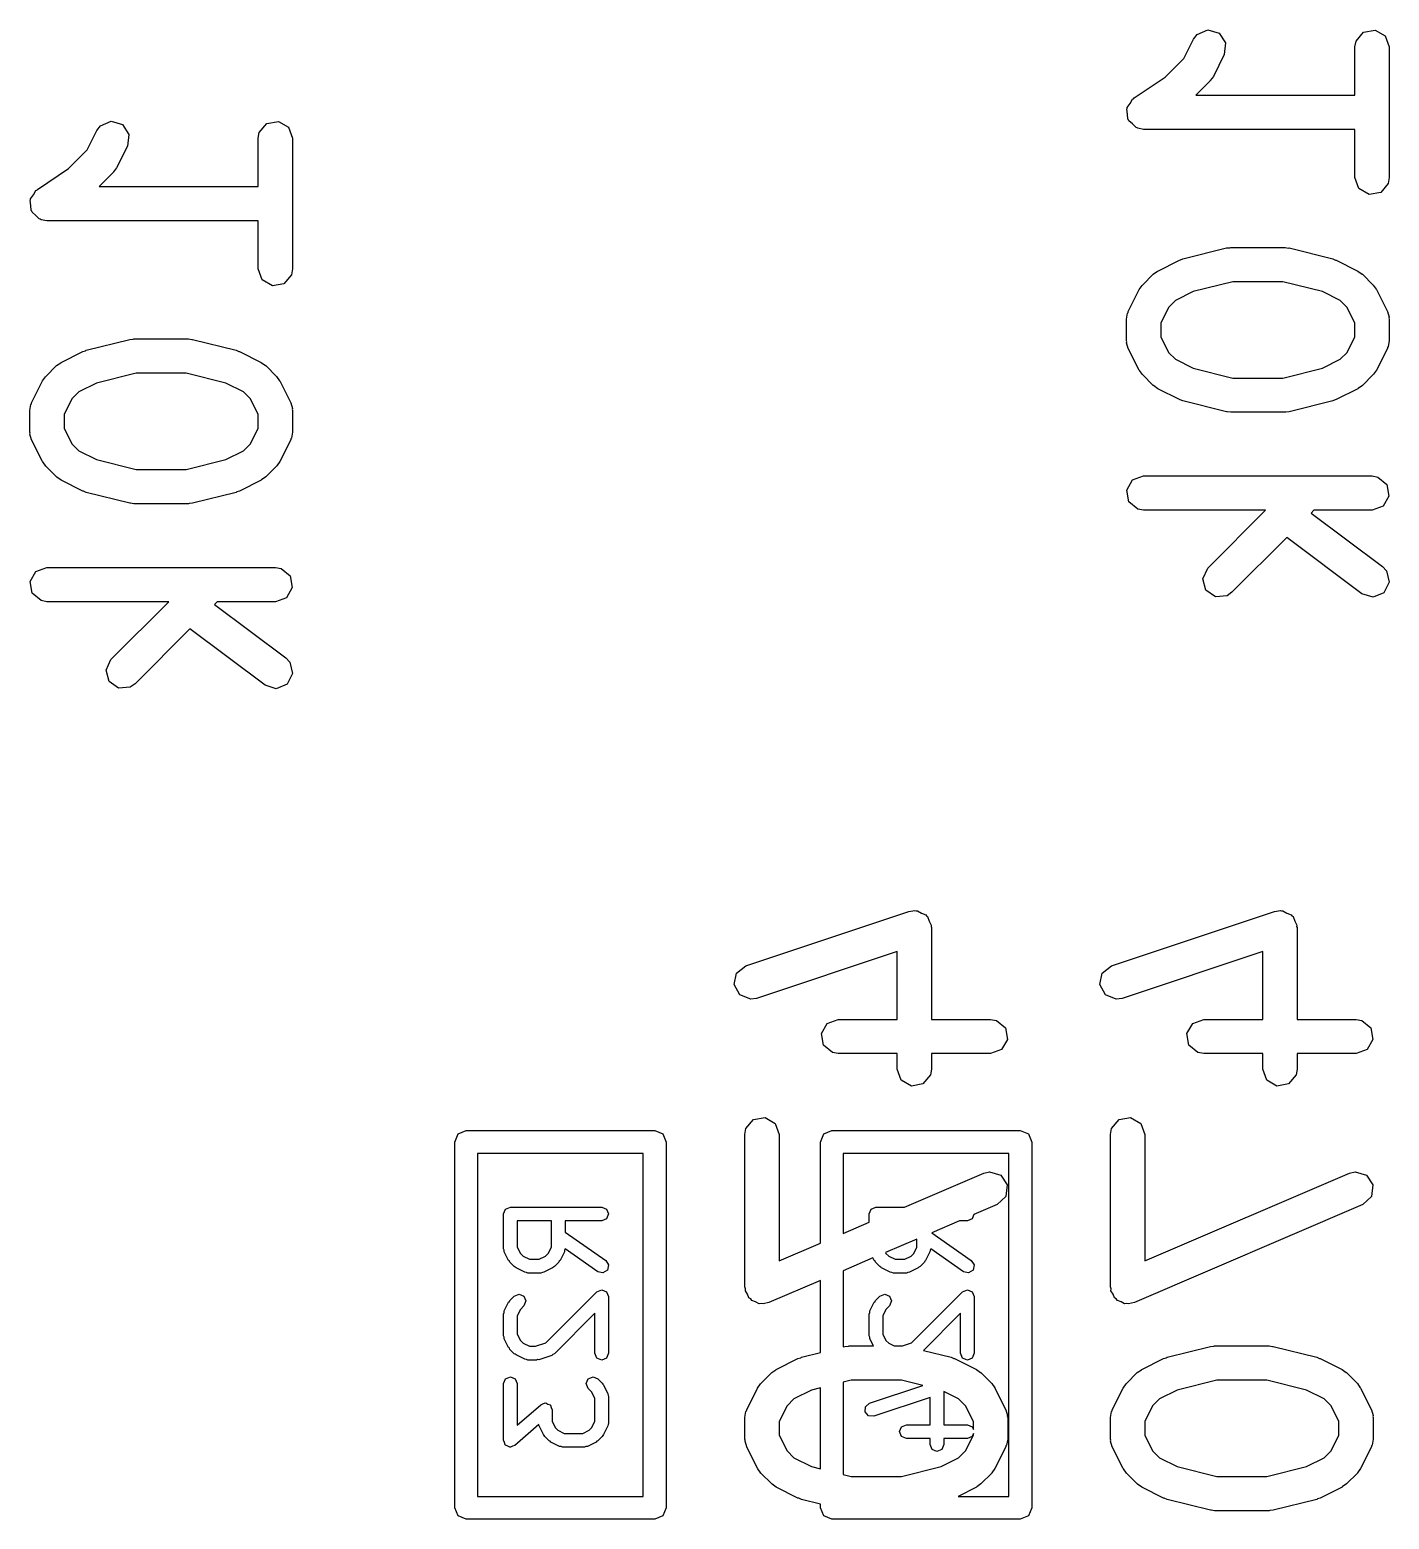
# Model space of a CAD drawing. Extents: x 0.04 to 2.09, y 0.3 to 3.78.
# Drawn here: x 0.9046 to 1.1389, y 2.3297 to 2.5863 of the extents above; entities that cross this region are included whole.
import ezdxf

# ---------------------------------------------------------------- set-up
doc = ezdxf.new("R2010")
doc.units = 0
doc.header["$MEASUREMENT"] = 0
doc.layers.add('BLACK', color=7, linetype='CONTINUOUS')

msp = doc.modelspace()

# ---------------------------------------------------------------- linework, layer by layer
at = {"layer": 'BLACK', "linetype": 'CONTINUOUS'}
for p, q in [((1.10577, 2.58548), (1.10762, 2.58628)), ((1.10762, 2.58628), (1.10956, 2.5857)), ((1.13444, 2.58589), (1.13643, 2.58624)), ((1.13643, 2.58624), (1.13818, 2.58523)), ((1.1035, 2.58133), (1.10516, 2.58465)), ((1.10516, 2.58465), (1.10577, 2.58548)), ((1.10956, 2.5857), (1.11067, 2.58402)), ((1.11067, 2.58402), (1.11044, 2.58201)), ((1.13297, 2.58333), (1.13315, 2.58434)), ((1.13315, 2.58434), (1.13444, 2.58589)), ((1.13818, 2.58523), (1.13887, 2.58333)), ((1.10029, 2.57813), (1.1035, 2.58133)), ((1.11044, 2.58201), (1.10857, 2.57826)), ((1.13297, 2.57504), (1.13297, 2.58333)), ((1.13887, 2.58333), (1.13887, 2.56084)), ((1.09491, 2.57454), (1.10029, 2.57813)), ((1.10801, 2.5775), (1.10555, 2.57504)), ((1.10804, 2.57755), (1.10801, 2.5775)), ((1.10857, 2.57826), (1.10804, 2.57755)), ((1.09372, 2.57291), (1.09422, 2.5736)), ((1.09422, 2.5736), (1.09465, 2.57435)), ((1.09465, 2.57435), (1.09481, 2.5744)), ((1.09481, 2.5744), (1.09491, 2.57454)), ((1.10555, 2.57504), (1.13297, 2.57504)), ((1.09364, 2.5726), (1.09373, 2.57274)), ((1.09379, 2.57175), (1.09364, 2.5726)), ((1.09373, 2.57274), (1.09372, 2.57291)), ((1.09385, 2.5709), (1.09379, 2.57175)), ((1.09396, 2.57078), (1.09385, 2.5709)), ((1.09399, 2.57061), (1.09396, 2.57078)), ((0.914521, 2.56558), (0.916182, 2.56891)), ((0.916182, 2.56891), (0.916793, 2.56973)), ((0.916793, 2.56973), (0.918646, 2.57053)), ((0.918646, 2.57053), (0.920582, 2.56996)), ((0.920582, 2.56996), (0.921695, 2.56827)), ((0.921695, 2.56827), (0.921464, 2.56626)), ((0.943991, 2.56759), (0.944169, 2.5686)), ((0.944169, 2.5686), (0.945468, 2.57014)), ((0.945468, 2.57014), (0.947457, 2.57049)), ((0.947457, 2.57049), (0.949206, 2.56948)), ((0.949206, 2.56948), (0.949897, 2.56759)), ((1.09465, 2.57006), (1.09399, 2.57061)), ((1.09524, 2.56944), (1.09465, 2.57006)), ((1.09541, 2.56942), (1.09524, 2.56944)), ((1.09554, 2.56931), (1.09541, 2.56942)), ((1.09655, 2.56913), (1.09554, 2.56931)), ((1.13297, 2.56913), (1.09655, 2.56913)), ((1.13297, 2.56084), (1.13297, 2.56913)), ((0.921464, 2.56626), (0.919589, 2.56252)), ((0.943991, 2.55929), (0.943991, 2.56759)), ((0.949897, 2.56759), (0.949897, 2.54509)), ((0.911317, 2.56238), (0.914521, 2.56558)), ((0.905936, 2.55879), (0.911317, 2.56238)), ((0.919036, 2.56175), (0.916577, 2.55929)), ((0.919063, 2.56181), (0.919036, 2.56175)), ((0.919589, 2.56252), (0.919063, 2.56181)), ((1.13366, 2.55894), (1.13297, 2.56084)), ((1.13887, 2.56084), (1.1387, 2.55983)), ((0.905247, 2.55786), (0.905676, 2.5586)), ((0.905676, 2.5586), (0.905836, 2.55866)), ((0.905836, 2.55866), (0.905936, 2.55879)), ((0.916577, 2.55929), (0.943991, 2.55929)), ((1.13541, 2.55793), (1.13366, 2.55894)), ((1.1374, 2.55828), (1.13541, 2.55793)), ((1.1387, 2.55983), (1.1374, 2.55828)), ((0.904666, 2.55685), (0.904751, 2.557)), ((0.904815, 2.55601), (0.904666, 2.55685)), ((0.90474, 2.55717), (0.905247, 2.55786)), ((0.904751, 2.557), (0.90474, 2.55717)), ((0.90487, 2.55515), (0.904815, 2.55601)), ((0.904987, 2.55503), (0.90487, 2.55515)), ((0.905017, 2.55486), (0.904987, 2.55503)), ((0.905673, 2.55431), (0.905017, 2.55486)), ((0.906265, 2.55369), (0.905673, 2.55431)), ((0.906434, 2.55367), (0.906265, 2.55369)), ((0.906564, 2.55356), (0.906434, 2.55367)), ((0.907574, 2.55338), (0.906564, 2.55356)), ((0.943991, 2.55338), (0.907574, 2.55338)), ((0.943991, 2.54509), (0.943991, 2.55338)), ((1.10333, 2.54683), (1.11083, 2.5487)), ((1.11083, 2.5487), (1.11142, 2.54874)), ((1.11142, 2.54874), (1.11155, 2.54879)), ((1.11155, 2.54879), (1.12092, 2.54879)), ((1.12092, 2.54879), (1.1215, 2.54869)), ((1.1215, 2.54869), (1.12164, 2.5487)), ((1.12164, 2.5487), (1.12914, 2.54683)), ((0.944682, 2.54319), (0.943991, 2.54509)), ((0.949897, 2.54509), (0.949719, 2.54408)), ((1.09898, 2.54473), (1.10273, 2.5466)), ((1.10273, 2.5466), (1.10322, 2.54675)), ((1.10322, 2.54675), (1.10333, 2.54683)), ((1.12914, 2.54683), (1.1296, 2.54662)), ((1.1296, 2.54662), (1.12974, 2.5466)), ((1.12974, 2.5466), (1.13349, 2.54473)), ((0.946431, 2.54218), (0.944682, 2.54319)), ((0.94842, 2.54253), (0.946431, 2.54218)), ((0.949719, 2.54408), (0.94842, 2.54253)), ((1.09634, 2.5423), (1.09821, 2.54418)), ((1.09821, 2.54418), (1.09894, 2.54468)), ((1.09894, 2.54468), (1.09898, 2.54473)), ((1.11191, 2.54289), (1.10508, 2.54118)), ((1.12056, 2.54289), (1.11191, 2.54289)), ((1.12739, 2.54118), (1.12056, 2.54289)), ((1.13349, 2.54473), (1.1342, 2.5442)), ((1.1342, 2.5442), (1.13426, 2.54418)), ((1.13426, 2.54418), (1.13613, 2.5423)), ((1.09391, 2.53778), (1.09578, 2.54153)), ((1.09578, 2.54153), (1.09631, 2.54224)), ((1.09631, 2.54224), (1.09634, 2.5423)), ((1.10508, 2.54118), (1.10205, 2.53966)), ((1.13042, 2.53966), (1.12739, 2.54118)), ((1.13613, 2.5423), (1.13664, 2.54158)), ((1.13664, 2.54158), (1.13669, 2.54153)), ((1.13669, 2.54153), (1.13856, 2.53778)), ((1.0936, 2.53646), (1.09378, 2.53747)), ((1.09378, 2.53747), (1.09389, 2.53761)), ((1.09389, 2.53761), (1.09391, 2.53778)), ((1.10085, 2.53846), (1.0995, 2.53577)), ((1.10205, 2.53966), (1.10085, 2.53846)), ((1.13162, 2.53846), (1.13042, 2.53966)), ((1.13297, 2.53577), (1.13162, 2.53846)), ((1.13856, 2.53778), (1.13885, 2.5368)), ((1.0936, 2.53271), (1.0936, 2.53646)), ((1.0995, 2.53577), (1.0995, 2.53341)), ((1.13297, 2.53341), (1.13297, 2.53577)), ((1.13885, 2.5368), (1.13881, 2.53663)), ((1.13881, 2.53663), (1.13887, 2.53646)), ((1.13887, 2.53646), (1.13887, 2.53271)), ((0.914357, 2.53108), (0.921856, 2.53295)), ((0.921856, 2.53295), (0.922444, 2.533)), ((0.922444, 2.533), (0.922572, 2.53304)), ((0.922572, 2.53304), (0.931946, 2.53304)), ((0.931946, 2.53304), (0.932526, 2.53294)), ((0.932526, 2.53294), (0.932662, 2.53295)), ((0.932662, 2.53295), (0.940161, 2.53108)), ((1.09366, 2.53255), (1.0936, 2.53271)), ((1.09362, 2.53238), (1.09366, 2.53255)), ((1.09391, 2.53139), (1.09362, 2.53238)), ((1.0995, 2.53341), (1.10085, 2.53071)), ((1.13162, 2.53071), (1.13297, 2.53341)), ((1.13887, 2.53271), (1.1387, 2.5317)), ((0.910003, 2.52898), (0.913753, 2.53086)), ((0.913753, 2.53086), (0.914241, 2.531)), ((0.914241, 2.531), (0.914357, 2.53108)), ((0.940161, 2.53108), (0.940627, 2.53087)), ((0.940627, 2.53087), (0.940766, 2.53086)), ((0.940766, 2.53086), (0.944515, 2.52898)), ((1.09578, 2.52764), (1.09391, 2.53139)), ((1.10085, 2.53071), (1.10205, 2.52952)), ((1.13042, 2.52952), (1.13162, 2.53071)), ((1.13856, 2.53139), (1.13669, 2.52764)), ((1.13858, 2.53157), (1.13856, 2.53139)), ((1.1387, 2.5317), (1.13858, 2.53157)), ((0.907361, 2.52655), (0.909236, 2.52843)), ((0.909236, 2.52843), (0.909959, 2.52893)), ((0.909959, 2.52893), (0.910003, 2.52898)), ((0.922936, 2.52714), (0.916104, 2.52543)), ((0.931582, 2.52714), (0.922936, 2.52714)), ((0.938414, 2.52543), (0.931582, 2.52714)), ((0.944515, 2.52898), (0.945224, 2.52846)), ((0.945224, 2.52846), (0.945282, 2.52843)), ((0.945282, 2.52843), (0.947157, 2.52655)), ((1.09583, 2.5276), (1.09578, 2.52764)), ((1.09634, 2.52688), (1.09583, 2.5276)), ((1.10205, 2.52952), (1.10508, 2.528)), ((1.10508, 2.528), (1.11191, 2.52629)), ((1.12056, 2.52629), (1.12739, 2.528)), ((1.12739, 2.528), (1.13042, 2.52952)), ((1.13669, 2.52764), (1.13616, 2.52694)), ((0.904933, 2.52204), (0.906808, 2.52579)), ((0.906808, 2.52579), (0.907334, 2.5265)), ((0.907334, 2.5265), (0.907361, 2.52655)), ((0.916104, 2.52543), (0.913073, 2.52391)), ((0.941445, 2.52391), (0.938414, 2.52543)), ((0.947157, 2.52655), (0.947664, 2.52583)), ((0.947664, 2.52583), (0.94771, 2.52579)), ((0.94771, 2.52579), (0.949585, 2.52204)), ((1.09821, 2.525), (1.09634, 2.52688)), ((1.09827, 2.52498), (1.09821, 2.525)), ((1.09898, 2.52445), (1.09827, 2.52498)), ((1.11191, 2.52629), (1.12056, 2.52629)), ((1.13426, 2.525), (1.13354, 2.5245)), ((1.13613, 2.52688), (1.13426, 2.525)), ((1.13616, 2.52694), (1.13613, 2.52688)), ((0.904913, 2.52186), (0.904933, 2.52204)), ((0.911876, 2.52272), (0.910527, 2.52002)), ((0.913073, 2.52391), (0.911876, 2.52272)), ((0.942643, 2.52272), (0.941445, 2.52391)), ((0.943991, 2.52002), (0.942643, 2.52272)), ((0.949585, 2.52204), (0.949877, 2.52105)), ((1.10273, 2.52257), (1.09898, 2.52445)), ((1.10287, 2.52256), (1.10273, 2.52257)), ((1.10333, 2.52235), (1.10287, 2.52256)), ((1.11083, 2.52048), (1.10333, 2.52235)), ((1.12914, 2.52235), (1.12164, 2.52048)), ((1.12925, 2.52243), (1.12914, 2.52235)), ((1.12974, 2.52257), (1.12925, 2.52243)), ((1.13349, 2.52445), (1.12974, 2.52257)), ((1.13354, 2.5245), (1.13349, 2.52445)), ((0.904621, 2.52072), (0.904799, 2.52173)), ((0.904621, 2.51697), (0.904621, 2.52072)), ((0.904799, 2.52173), (0.904913, 2.52186)), ((0.910527, 2.52002), (0.910527, 2.51766)), ((0.943991, 2.51766), (0.943991, 2.52002)), ((0.949877, 2.52105), (0.949836, 2.52088)), ((0.949836, 2.52088), (0.949897, 2.52072)), ((0.949897, 2.52072), (0.949897, 2.51697)), ((1.11097, 2.52049), (1.11083, 2.52048)), ((1.11155, 2.52039), (1.11097, 2.52049)), ((1.12092, 2.52039), (1.11155, 2.52039)), ((1.12105, 2.52043), (1.12092, 2.52039)), ((1.12164, 2.52048), (1.12105, 2.52043)), ((0.904682, 2.5168), (0.904621, 2.51697)), ((0.910527, 2.51766), (0.911876, 2.51497)), ((0.942643, 2.51497), (0.943991, 2.51766)), ((0.949897, 2.51697), (0.949719, 2.51596)), ((0.904641, 2.51663), (0.904682, 2.5168)), ((0.904933, 2.51565), (0.904641, 2.51663)), ((0.906808, 2.5119), (0.904933, 2.51565)), ((0.911876, 2.51497), (0.913073, 2.51377)), ((0.941445, 2.51377), (0.942643, 2.51497)), ((0.949585, 2.51565), (0.94771, 2.5119)), ((0.949605, 2.51582), (0.949585, 2.51565)), ((0.949719, 2.51596), (0.949605, 2.51582)), ((0.906855, 2.51185), (0.906808, 2.5119)), ((0.907361, 2.51113), (0.906855, 2.51185)), ((0.913073, 2.51377), (0.916104, 2.51225)), ((0.916104, 2.51225), (0.922936, 2.51055)), ((0.931582, 2.51055), (0.938414, 2.51225)), ((0.938414, 2.51225), (0.941445, 2.51377)), ((0.94771, 2.5119), (0.947184, 2.51119)), ((0.909236, 2.50925), (0.907361, 2.51113)), ((0.909294, 2.50923), (0.909236, 2.50925)), ((0.910003, 2.5087), (0.909294, 2.50923)), ((0.922936, 2.51055), (0.931582, 2.51055)), ((0.945282, 2.50925), (0.944559, 2.50875)), ((0.947157, 2.51113), (0.945282, 2.50925)), ((0.947184, 2.51119), (0.947157, 2.51113)), ((1.09465, 2.50873), (1.09655, 2.50942)), ((1.09655, 2.50942), (1.13592, 2.50942)), ((1.13592, 2.50942), (1.13693, 2.50924)), ((1.13693, 2.50924), (1.13848, 2.50794)), ((0.913753, 2.50683), (0.910003, 2.5087)), ((0.913891, 2.50681), (0.913753, 2.50683)), ((0.914357, 2.5066), (0.913891, 2.50681)), ((0.921856, 2.50473), (0.914357, 2.5066)), ((0.940161, 2.5066), (0.932662, 2.50473)), ((0.940277, 2.50668), (0.940161, 2.5066)), ((0.940766, 2.50683), (0.940277, 2.50668)), ((0.944515, 2.5087), (0.940766, 2.50683)), ((0.944559, 2.50875), (0.944515, 2.5087)), ((1.09364, 2.50698), (1.09465, 2.50873)), ((1.09399, 2.50499), (1.09364, 2.50698)), ((1.13848, 2.50794), (1.13883, 2.50596)), ((0.921992, 2.50474), (0.921856, 2.50473)), ((0.922572, 2.50464), (0.921992, 2.50474)), ((0.931946, 2.50464), (0.922572, 2.50464)), ((0.932074, 2.50469), (0.931946, 2.50464)), ((0.932662, 2.50473), (0.932074, 2.50469)), ((1.09554, 2.50369), (1.09399, 2.50499)), ((1.13782, 2.50421), (1.13592, 2.50352)), ((1.13883, 2.50596), (1.13782, 2.50421)), ((1.09655, 2.50352), (1.09554, 2.50369)), ((1.11754, 2.50352), (1.09655, 2.50352)), ((1.10759, 2.49356), (1.11754, 2.50352)), ((1.12589, 2.50352), (1.12542, 2.50304)), ((1.12542, 2.50304), (1.13769, 2.49383)), ((1.13592, 2.50352), (1.12589, 2.50352)), ((1.1212, 2.49882), (1.11176, 2.48938)), ((1.13415, 2.48911), (1.1212, 2.49882)), ((1.13769, 2.49383), (1.13839, 2.49308)), ((0.904666, 2.49123), (0.905676, 2.49298)), ((0.905017, 2.48924), (0.904666, 2.49123)), ((0.905676, 2.49298), (0.907574, 2.49367)), ((0.907574, 2.49367), (0.946944, 2.49367)), ((0.946944, 2.49367), (0.947954, 2.49349)), ((0.947954, 2.49349), (0.949501, 2.4922)), ((0.949501, 2.4922), (0.949852, 2.49021)), ((1.10673, 2.49173), (1.10759, 2.49356)), ((1.10725, 2.48978), (1.10673, 2.49173)), ((1.13839, 2.49308), (1.13885, 2.49112)), ((0.906564, 2.48795), (0.905017, 2.48924)), ((0.949852, 2.49021), (0.948842, 2.48846)), ((1.10891, 2.48862), (1.10725, 2.48978)), ((1.11092, 2.48879), (1.10891, 2.48862)), ((1.11176, 2.48938), (1.11092, 2.48879)), ((1.13608, 2.48852), (1.13415, 2.48911)), ((1.13794, 2.48931), (1.13608, 2.48852)), ((1.13885, 2.49112), (1.13794, 2.48931)), ((0.907574, 2.48777), (0.906564, 2.48795)), ((0.928567, 2.48777), (0.907574, 2.48777)), ((0.918609, 2.47781), (0.928567, 2.48777)), ((0.936919, 2.48777), (0.936441, 2.48729)), ((0.936441, 2.48729), (0.948716, 2.47808)), ((0.946944, 2.48777), (0.936919, 2.48777)), ((0.948842, 2.48846), (0.946944, 2.48777)), ((0.932223, 2.48307), (0.922785, 2.47363)), ((0.945172, 2.47336), (0.932223, 2.48307)), ((0.917756, 2.47598), (0.918609, 2.47781)), ((0.918279, 2.47403), (0.917756, 2.47598)), ((0.948716, 2.47808), (0.949417, 2.47734)), ((0.949417, 2.47734), (0.949876, 2.47537)), ((0.919933, 2.47287), (0.918279, 2.47403)), ((0.922785, 2.47363), (0.921945, 2.47305)), ((0.947105, 2.47277), (0.945172, 2.47336)), ((0.948963, 2.47357), (0.947105, 2.47277)), ((0.949876, 2.47537), (0.948963, 2.47357)), ((0.921945, 2.47305), (0.919933, 2.47287)), ((1.02799, 2.42505), (1.05612, 2.43442)), ((1.05612, 2.43442), (1.05713, 2.43457)), ((1.05713, 2.43457), (1.05734, 2.43449)), ((1.05734, 2.43449), (1.05756, 2.43453)), ((1.05756, 2.43453), (1.05826, 2.43412)), ((1.05826, 2.43412), (1.05901, 2.43383)), ((1.05901, 2.43383), (1.05912, 2.43363)), ((1.05912, 2.43363), (1.05931, 2.43352)), ((1.05931, 2.43352), (1.05959, 2.43276)), ((1.05959, 2.43276), (1.05997, 2.43205)), ((1.09099, 2.42505), (1.11911, 2.43442)), ((1.11911, 2.43442), (1.12012, 2.43457)), ((1.12012, 2.43457), (1.12033, 2.43449)), ((1.12033, 2.43449), (1.12055, 2.43453)), ((1.12055, 2.43453), (1.12125, 2.43412)), ((1.12125, 2.43412), (1.122, 2.43383)), ((1.122, 2.43383), (1.12211, 2.43363)), ((1.12211, 2.43363), (1.1223, 2.43352)), ((1.1223, 2.43352), (1.12258, 2.43276)), ((1.12258, 2.43276), (1.12296, 2.43205)), ((1.05997, 2.43205), (1.05992, 2.43183)), ((1.05992, 2.43183), (1.06, 2.43162)), ((1.06, 2.43162), (1.06, 2.41582)), ((1.12296, 2.43205), (1.12292, 2.43183)), ((1.12292, 2.43183), (1.12299, 2.43162)), ((1.12299, 2.43162), (1.12299, 2.41582)), ((1.0541, 2.42752), (1.02986, 2.41944)), ((1.0541, 2.41582), (1.0541, 2.42752)), ((1.11709, 2.42752), (1.09285, 2.41944)), ((1.11709, 2.41582), (1.11709, 2.42752)), ((1.02641, 2.42379), (1.02799, 2.42505)), ((1.0894, 2.42379), (1.09099, 2.42505)), ((1.02601, 2.42181), (1.02641, 2.42379)), ((1.089, 2.42181), (1.0894, 2.42379)), ((1.02697, 2.42003), (1.02601, 2.42181)), ((1.02885, 2.41929), (1.02697, 2.42003)), ((1.02986, 2.41944), (1.02885, 2.41929)), ((1.08996, 2.42003), (1.089, 2.42181)), ((1.09184, 2.41929), (1.08996, 2.42003)), ((1.09285, 2.41944), (1.09184, 2.41929)), ((1.04102, 2.41338), (1.04203, 2.41513)), ((1.04203, 2.41513), (1.04393, 2.41582)), ((1.04393, 2.41582), (1.0541, 2.41582)), ((1.06, 2.41582), (1.07017, 2.41582)), ((1.07017, 2.41582), (1.07118, 2.41564)), ((1.07118, 2.41564), (1.07273, 2.41435)), ((1.07273, 2.41435), (1.07308, 2.41236)), ((1.10401, 2.41338), (1.10502, 2.41513)), ((1.10502, 2.41513), (1.10692, 2.41582)), ((1.10692, 2.41582), (1.11709, 2.41582)), ((1.12299, 2.41582), (1.13316, 2.41582)), ((1.13316, 2.41582), (1.13417, 2.41564)), ((1.13417, 2.41564), (1.13572, 2.41435)), ((1.13572, 2.41435), (1.13607, 2.41236)), ((1.04137, 2.41139), (1.04102, 2.41338)), ((1.07308, 2.41236), (1.07207, 2.41061)), ((1.10436, 2.41139), (1.10401, 2.41338)), ((1.13607, 2.41236), (1.13506, 2.41061)), ((1.04292, 2.4101), (1.04137, 2.41139)), ((1.04393, 2.40992), (1.04292, 2.4101)), ((1.0541, 2.40992), (1.04393, 2.40992)), ((1.0541, 2.40725), (1.0541, 2.40992)), ((1.07017, 2.40992), (1.06, 2.40992)), ((1.06, 2.40992), (1.06, 2.40725)), ((1.07207, 2.41061), (1.07017, 2.40992)), ((1.10591, 2.4101), (1.10436, 2.41139)), ((1.10692, 2.40992), (1.10591, 2.4101)), ((1.11709, 2.40992), (1.10692, 2.40992)), ((1.11709, 2.40725), (1.11709, 2.40992)), ((1.13316, 2.40992), (1.12299, 2.40992)), ((1.12299, 2.40992), (1.12299, 2.40725)), ((1.13506, 2.41061), (1.13316, 2.40992)), ((1.05479, 2.40535), (1.0541, 2.40725)), ((1.06, 2.40725), (1.05982, 2.40624)), ((1.11778, 2.40535), (1.11709, 2.40725)), ((1.12299, 2.40725), (1.12282, 2.40624)), ((1.05654, 2.40434), (1.05479, 2.40535)), ((1.05853, 2.40469), (1.05654, 2.40434)), ((1.05982, 2.40624), (1.05853, 2.40469)), ((1.11953, 2.40434), (1.11778, 2.40535)), ((1.12152, 2.40469), (1.11953, 2.40434)), ((1.12282, 2.40624), (1.12152, 2.40469)), ((1.02933, 2.39855), (1.03132, 2.39891)), ((1.03132, 2.39891), (1.03306, 2.3979)), ((1.09232, 2.39855), (1.09431, 2.39891)), ((1.09431, 2.39891), (1.09606, 2.3979)), ((0.978431, 2.39608), (0.979823, 2.39665)), ((0.979823, 2.39665), (1.0123, 2.39665)), ((1.0123, 2.39665), (1.0137, 2.39608)), ((1.02785, 2.396), (1.02803, 2.39701)), ((1.02803, 2.39701), (1.02933, 2.39855)), ((1.03306, 2.3979), (1.03376, 2.396)), ((1.04142, 2.39608), (1.04281, 2.39665)), ((1.04281, 2.39665), (1.0753, 2.39665)), ((1.0753, 2.39665), (1.07669, 2.39608)), ((1.09084, 2.396), (1.09102, 2.39701)), ((1.09102, 2.39701), (1.09232, 2.39855)), ((1.09606, 2.3979), (1.09675, 2.396)), ((0.977854, 2.39469), (0.978431, 2.39608)), ((0.977854, 2.33169), (0.977854, 2.39469)), ((1.0137, 2.39608), (1.01427, 2.39469)), ((1.01427, 2.39469), (1.01427, 2.33169)), ((1.02785, 2.36975), (1.02785, 2.396)), ((1.03376, 2.396), (1.03376, 2.37423)), ((1.04085, 2.39469), (1.04142, 2.39608)), ((1.04085, 2.37727), (1.04085, 2.39469)), ((1.07669, 2.39608), (1.07726, 2.39469)), ((1.07726, 2.39469), (1.07726, 2.33169)), ((1.09084, 2.36975), (1.09084, 2.396)), ((1.09675, 2.396), (1.09675, 2.37423)), ((0.981791, 2.39272), (0.981791, 2.33366)), ((1.01033, 2.39272), (0.981791, 2.39272)), ((1.01033, 2.33366), (1.01033, 2.39272)), ((1.04478, 2.39272), (1.04478, 2.37896)), ((1.07333, 2.39272), (1.04478, 2.39272)), ((1.07333, 2.33366), (1.07333, 2.39272)), ((1.05537, 2.38349), (1.06901, 2.38934)), ((1.06901, 2.38934), (1.07001, 2.38957)), ((1.07001, 2.38957), (1.07194, 2.38899)), ((1.07194, 2.38899), (1.07305, 2.3873)), ((1.09675, 2.37423), (1.132, 2.38934)), ((1.132, 2.38934), (1.133, 2.38957)), ((1.133, 2.38957), (1.13493, 2.38899)), ((1.13493, 2.38899), (1.13604, 2.3873)), ((1.07305, 2.3873), (1.07281, 2.38529)), ((1.13604, 2.3873), (1.1358, 2.38529)), ((0.986604, 2.38315), (0.987439, 2.38349)), ((0.987439, 2.38349), (1.00319, 2.38349)), ((1.00319, 2.38349), (1.00402, 2.38315)), ((1.0496, 2.38315), (1.05043, 2.38349)), ((1.05043, 2.38349), (1.05537, 2.38349)), ((1.07134, 2.38391), (1.06731, 2.38218)), ((1.07281, 2.38529), (1.07134, 2.38391)), ((1.13433, 2.38391), (1.09496, 2.36704)), ((1.1358, 2.38529), (1.13433, 2.38391)), ((0.986258, 2.38231), (0.986604, 2.38315)), ((0.986258, 2.37631), (0.986258, 2.38231)), ((0.98862, 2.38113), (0.98862, 2.37659)), ((0.994507, 2.38113), (0.98862, 2.38113)), ((0.994507, 2.37659), (0.994507, 2.38113)), ((1.00319, 2.38113), (0.996869, 2.38113)), ((0.996869, 2.38113), (0.996869, 2.37918)), ((1.00402, 2.38148), (1.00319, 2.38113)), ((1.00402, 2.38315), (1.00437, 2.38231)), ((1.00437, 2.38231), (1.00402, 2.38148)), ((1.04925, 2.38231), (1.0496, 2.38315)), ((1.04925, 2.38087), (1.04925, 2.38231)), ((1.06485, 2.38113), (1.06003, 2.37906)), ((1.06618, 2.38113), (1.06485, 2.38113)), ((1.06701, 2.38148), (1.06618, 2.38113)), ((1.06731, 2.38218), (1.06701, 2.38148)), ((0.996869, 2.37918), (1.00386, 2.37428)), ((1.04478, 2.37896), (1.04925, 2.38087)), ((1.06003, 2.37906), (1.06686, 2.37428)), ((0.986363, 2.37606), (0.986258, 2.37631)), ((0.986383, 2.37578), (0.986363, 2.37606)), ((0.987133, 2.37428), (0.986383, 2.37578)), ((0.98862, 2.37659), (0.98916, 2.37551)), ((0.993967, 2.37551), (0.994507, 2.37659)), ((0.996744, 2.37578), (0.995995, 2.37428)), ((0.996764, 2.37606), (0.996744, 2.37578)), ((0.996863, 2.3763), (0.996764, 2.37606)), ((1.00251, 2.37235), (0.996863, 2.3763)), ((1.03376, 2.37423), (1.04085, 2.37727)), ((1.0575, 2.37798), (1.05208, 2.37566)), ((1.05696, 2.37551), (1.0575, 2.37659)), ((1.0575, 2.37659), (1.0575, 2.37798)), ((1.05974, 2.37578), (1.05899, 2.37428)), ((1.05976, 2.37606), (1.05974, 2.37578)), ((1.05986, 2.3763), (1.05976, 2.37606)), ((1.0655, 2.37235), (1.05986, 2.3763)), ((0.987279, 2.37416), (0.987133, 2.37428)), ((0.987354, 2.37398), (0.987279, 2.37416)), ((0.988104, 2.37323), (0.987354, 2.37398)), ((0.988283, 2.37315), (0.988104, 2.37323)), ((0.98916, 2.37551), (0.989639, 2.37503)), ((0.989639, 2.37503), (0.990718, 2.37449)), ((0.990718, 2.37449), (0.99241, 2.37449)), ((0.99241, 2.37449), (0.993489, 2.37503)), ((0.993489, 2.37503), (0.993967, 2.37551)), ((0.995023, 2.37323), (0.994844, 2.37315)), ((0.995773, 2.37398), (0.995023, 2.37323)), ((0.995848, 2.37416), (0.995773, 2.37398)), ((0.995995, 2.37428), (0.995848, 2.37416)), ((1.00386, 2.37428), (1.00435, 2.37352)), ((1.00435, 2.37352), (1.00415, 2.37264)), ((1.0499, 2.37472), (1.04478, 2.37253)), ((1.05012, 2.37428), (1.0499, 2.37472)), ((1.05027, 2.37416), (1.05012, 2.37428)), ((1.05035, 2.37398), (1.05027, 2.37416)), ((1.0511, 2.37323), (1.05035, 2.37398)), ((1.05128, 2.37315), (1.0511, 2.37323)), ((1.05208, 2.37566), (1.05215, 2.37551)), ((1.05215, 2.37551), (1.05263, 2.37503)), ((1.05263, 2.37503), (1.05371, 2.37449)), ((1.05371, 2.37449), (1.0554, 2.37449)), ((1.0554, 2.37449), (1.05648, 2.37503)), ((1.05648, 2.37503), (1.05696, 2.37551)), ((1.05802, 2.37323), (1.05784, 2.37315)), ((1.05877, 2.37398), (1.05802, 2.37323)), ((1.05884, 2.37416), (1.05877, 2.37398)), ((1.05899, 2.37428), (1.05884, 2.37416)), ((1.06686, 2.37428), (1.06734, 2.37352)), ((1.06734, 2.37352), (1.06715, 2.37264)), ((0.988411, 2.37301), (0.988283, 2.37315)), ((0.98991, 2.37226), (0.988411, 2.37301)), ((0.990185, 2.37224), (0.98991, 2.37226)), ((0.990439, 2.37213), (0.990185, 2.37224)), ((0.992688, 2.37213), (0.990439, 2.37213)), ((0.992942, 2.37224), (0.992688, 2.37213)), ((0.993217, 2.37226), (0.992942, 2.37224)), ((0.994716, 2.37301), (0.993217, 2.37226)), ((0.994844, 2.37315), (0.994716, 2.37301)), ((1.00339, 2.37215), (1.00251, 2.37235)), ((1.00415, 2.37264), (1.00339, 2.37215)), ((1.04085, 2.37084), (1.03197, 2.36704)), ((1.04085, 2.35843), (1.04085, 2.37084)), ((1.04478, 2.37253), (1.04478, 2.35942)), ((1.0514, 2.37301), (1.05128, 2.37315)), ((1.0529, 2.37226), (1.0514, 2.37301)), ((1.05318, 2.37224), (1.0529, 2.37226)), ((1.05343, 2.37213), (1.05318, 2.37224)), ((1.05568, 2.37213), (1.05343, 2.37213)), ((1.05593, 2.37224), (1.05568, 2.37213)), ((1.05621, 2.37226), (1.05593, 2.37224)), ((1.05771, 2.37301), (1.05621, 2.37226)), ((1.05784, 2.37315), (1.05771, 2.37301)), ((1.06638, 2.37215), (1.0655, 2.37235)), ((1.06715, 2.37264), (1.06638, 2.37215)), ((0.987354, 2.3674), (0.988104, 2.36815)), ((0.988104, 2.36815), (0.988939, 2.36849)), ((0.988939, 2.36849), (0.989774, 2.36815)), ((0.989774, 2.36815), (0.99012, 2.36731)), ((0.99355, 2.3601), (1.00235, 2.3689)), ((1.00235, 2.3689), (1.00319, 2.36924)), ((1.00319, 2.36924), (1.00402, 2.3689)), ((1.00402, 2.3689), (1.00437, 2.36806)), ((1.00437, 2.36806), (1.00437, 2.35831)), ((1.02797, 2.36942), (1.02785, 2.36975)), ((1.02793, 2.36908), (1.02797, 2.36942)), ((1.0283, 2.3685), (1.02793, 2.36908)), ((1.02854, 2.36785), (1.0283, 2.3685)), ((1.05035, 2.3674), (1.0511, 2.36815)), ((1.0511, 2.36815), (1.05193, 2.36849)), ((1.05193, 2.36849), (1.05277, 2.36815)), ((1.05277, 2.36815), (1.05311, 2.36731)), ((1.05654, 2.3601), (1.06534, 2.3689)), ((1.06534, 2.3689), (1.06618, 2.36924)), ((1.06618, 2.36924), (1.06701, 2.3689)), ((1.06701, 2.3689), (1.06736, 2.36806)), ((1.06736, 2.36806), (1.06736, 2.35831)), ((1.09096, 2.36942), (1.09084, 2.36975)), ((1.09092, 2.36908), (1.09096, 2.36942)), ((1.0913, 2.3685), (1.09092, 2.36908)), ((1.09153, 2.36785), (1.0913, 2.3685)), ((0.986363, 2.36532), (0.986383, 2.36559)), ((0.986383, 2.36559), (0.987133, 2.36709)), ((0.987133, 2.36709), (0.987279, 2.36722)), ((0.987279, 2.36722), (0.987354, 2.3674)), ((0.98916, 2.36586), (0.98862, 2.36478)), ((0.989774, 2.36648), (0.98916, 2.36586)), ((0.99012, 2.36731), (0.989774, 2.36648)), ((1.02884, 2.36768), (1.02854, 2.36785)), ((1.02903, 2.36739), (1.02884, 2.36768)), ((1.02969, 2.36719), (1.02903, 2.36739)), ((1.03029, 2.36684), (1.02969, 2.36719)), ((1.03063, 2.3669), (1.03029, 2.36684)), ((1.03097, 2.3668), (1.03063, 2.3669)), ((1.03197, 2.36704), (1.03097, 2.3668)), ((1.04936, 2.36532), (1.04937, 2.36559)), ((1.04937, 2.36559), (1.05012, 2.36709)), ((1.05012, 2.36709), (1.05027, 2.36722)), ((1.05027, 2.36722), (1.05035, 2.3674)), ((1.05215, 2.36586), (1.05161, 2.36478)), ((1.05277, 2.36648), (1.05215, 2.36586)), ((1.05311, 2.36731), (1.05277, 2.36648)), ((1.09183, 2.36768), (1.09153, 2.36785)), ((1.09203, 2.36739), (1.09183, 2.36768)), ((1.09269, 2.36719), (1.09203, 2.36739)), ((1.09328, 2.36684), (1.09269, 2.36719)), ((1.09363, 2.3669), (1.09328, 2.36684)), ((1.09396, 2.3668), (1.09363, 2.3669)), ((1.09496, 2.36704), (1.09396, 2.3668)), ((0.986258, 2.36506), (0.986363, 2.36532)), ((0.986258, 2.36131), (0.986258, 2.36506)), ((0.98862, 2.36478), (0.98862, 2.36159)), ((1.00201, 2.36521), (0.995023, 2.35823)), ((1.00201, 2.35831), (1.00201, 2.36521)), ((1.04925, 2.36506), (1.04936, 2.36532)), ((1.04925, 2.36131), (1.04925, 2.36506)), ((1.05161, 2.36478), (1.05161, 2.36159)), ((1.065, 2.36521), (1.0586, 2.35881)), ((1.065, 2.35831), (1.065, 2.36521)), ((0.986363, 2.36106), (0.986258, 2.36131)), ((0.986383, 2.36079), (0.986363, 2.36106)), ((0.987133, 2.35929), (0.986383, 2.36079)), ((0.98862, 2.36159), (0.98916, 2.36051)), ((0.98916, 2.36051), (0.989639, 2.36004)), ((1.04936, 2.36106), (1.04925, 2.36131)), ((1.04937, 2.36079), (1.04936, 2.36106)), ((1.04998, 2.35958), (1.04937, 2.36079)), ((1.05161, 2.36159), (1.05215, 2.36051)), ((1.05215, 2.36051), (1.05263, 2.36004)), ((0.987279, 2.35916), (0.987133, 2.35929)), ((0.987354, 2.35898), (0.987279, 2.35916)), ((0.988104, 2.35823), (0.987354, 2.35898)), ((0.988283, 2.35815), (0.988104, 2.35823)), ((0.988411, 2.35801), (0.988283, 2.35815)), ((0.98991, 2.35726), (0.988411, 2.35801)), ((0.989639, 2.36004), (0.990718, 2.3595)), ((0.990718, 2.3595), (0.991747, 2.3595)), ((0.991747, 2.3595), (0.99355, 2.3601)), ((0.994562, 2.35794), (0.992312, 2.35719)), ((0.994769, 2.35812), (0.994562, 2.35794)), ((0.995023, 2.35823), (0.994769, 2.35812)), ((1.00235, 2.35748), (1.00201, 2.35831)), ((1.00437, 2.35831), (1.00402, 2.35748)), ((1.03759, 2.35762), (1.04085, 2.35843)), ((1.04478, 2.35942), (1.04508, 2.35949)), ((1.04508, 2.35949), (1.04567, 2.35953)), ((1.04567, 2.35953), (1.0458, 2.35958)), ((1.0458, 2.35958), (1.04998, 2.35958)), ((1.05263, 2.36004), (1.05354, 2.35958)), ((1.05354, 2.35958), (1.05499, 2.35958)), ((1.05499, 2.35958), (1.05654, 2.3601)), ((1.0586, 2.35881), (1.06339, 2.35762)), ((1.06534, 2.35748), (1.065, 2.35831)), ((1.06736, 2.35831), (1.06701, 2.35748)), ((1.10058, 2.35762), (1.10808, 2.35949)), ((1.10808, 2.35949), (1.10866, 2.35953)), ((1.10866, 2.35953), (1.10879, 2.35958)), ((1.10879, 2.35958), (1.11817, 2.35958)), ((1.11817, 2.35958), (1.11875, 2.35948)), ((1.11875, 2.35948), (1.11888, 2.35949)), ((1.11888, 2.35949), (1.12638, 2.35762)), ((0.990185, 2.35724), (0.98991, 2.35726)), ((0.990439, 2.35713), (0.990185, 2.35724)), ((0.991939, 2.35713), (0.990439, 2.35713)), ((0.992118, 2.35721), (0.991939, 2.35713)), ((0.992312, 2.35719), (0.992118, 2.35721)), ((1.00319, 2.35713), (1.00235, 2.35748)), ((1.00402, 2.35748), (1.00319, 2.35713)), ((1.03246, 2.35497), (1.03319, 2.35547)), ((1.03319, 2.35547), (1.03323, 2.35552)), ((1.03323, 2.35552), (1.03698, 2.35739)), ((1.03698, 2.35739), (1.03747, 2.35754)), ((1.03747, 2.35754), (1.03759, 2.35762)), ((1.06339, 2.35762), (1.06385, 2.35741)), ((1.06385, 2.35741), (1.06399, 2.35739)), ((1.06399, 2.35739), (1.06774, 2.35552)), ((1.06618, 2.35713), (1.06534, 2.35748)), ((1.06701, 2.35748), (1.06618, 2.35713)), ((1.06774, 2.35552), (1.06845, 2.35499)), ((1.09546, 2.35497), (1.09618, 2.35547)), ((1.09618, 2.35547), (1.09622, 2.35552)), ((1.09622, 2.35552), (1.09997, 2.35739)), ((1.09997, 2.35739), (1.10046, 2.35754)), ((1.10046, 2.35754), (1.10058, 2.35762)), ((1.12638, 2.35762), (1.12685, 2.35741)), ((1.12685, 2.35741), (1.12699, 2.35739)), ((1.12699, 2.35739), (1.13074, 2.35552)), ((1.13074, 2.35552), (1.13144, 2.35499)), ((0.986258, 2.35307), (0.986604, 2.3539)), ((0.986258, 2.34332), (0.986258, 2.35307)), ((0.986604, 2.3539), (0.987439, 2.35425)), ((0.987439, 2.35425), (0.988274, 2.3539)), ((0.988274, 2.3539), (0.98862, 2.35307)), ((0.98862, 2.35307), (0.98862, 2.34592)), ((1.00051, 2.35307), (1.00085, 2.3539)), ((1.00085, 2.35223), (1.00051, 2.35307)), ((1.00085, 2.3539), (1.00169, 2.35425)), ((1.00169, 2.35425), (1.00252, 2.3539)), ((1.00252, 2.3539), (1.00327, 2.35315)), ((1.00327, 2.35315), (1.00335, 2.35297)), ((1.00335, 2.35297), (1.00349, 2.35284)), ((1.00349, 2.35284), (1.00424, 2.35134)), ((1.03004, 2.35232), (1.03056, 2.35303)), ((1.03056, 2.35303), (1.03059, 2.35309)), ((1.03059, 2.35309), (1.03246, 2.35497)), ((1.04616, 2.35367), (1.04478, 2.35333)), ((1.04478, 2.35333), (1.04478, 2.33743)), ((1.05481, 2.35367), (1.04616, 2.35367)), ((1.04931, 2.34969), (1.0585, 2.35275)), ((1.0585, 2.35275), (1.05481, 2.35367)), ((1.06845, 2.35499), (1.06851, 2.35497)), ((1.06851, 2.35497), (1.07039, 2.35309)), ((1.07039, 2.35309), (1.07089, 2.35237)), ((1.09303, 2.35232), (1.09355, 2.35303)), ((1.09355, 2.35303), (1.09358, 2.35309)), ((1.09358, 2.35309), (1.09546, 2.35497)), ((1.10916, 2.35367), (1.10232, 2.35197)), ((1.1178, 2.35367), (1.10916, 2.35367)), ((1.12463, 2.35197), (1.1178, 2.35367)), ((1.13144, 2.35499), (1.1315, 2.35497)), ((1.1315, 2.35497), (1.13338, 2.35309)), ((1.13338, 2.35309), (1.13388, 2.35237)), ((1.00147, 2.35162), (1.00085, 2.35223)), ((1.00201, 2.35054), (1.00147, 2.35162)), ((1.00201, 2.34659), (1.00201, 2.35054)), ((1.00424, 2.35134), (1.00426, 2.35107)), ((1.00426, 2.35107), (1.00437, 2.35082)), ((1.00437, 2.35082), (1.00437, 2.34632)), ((1.02816, 2.34857), (1.03004, 2.35232)), ((1.0363, 2.35045), (1.0351, 2.34925)), ((1.03933, 2.35197), (1.0363, 2.35045)), ((1.04085, 2.35235), (1.03933, 2.35197)), ((1.04085, 2.33841), (1.04085, 2.35235)), ((1.05975, 2.35068), (1.05005, 2.34745)), ((1.05975, 2.346), (1.05975, 2.35068)), ((1.06467, 2.35045), (1.06211, 2.35173)), ((1.06211, 2.35173), (1.06211, 2.346)), ((1.06587, 2.34925), (1.06467, 2.35045)), ((1.07089, 2.35237), (1.07094, 2.35232)), ((1.07094, 2.35232), (1.07281, 2.34857)), ((1.09115, 2.34857), (1.09303, 2.35232)), ((1.09929, 2.35045), (1.0981, 2.34925)), ((1.10232, 2.35197), (1.09929, 2.35045)), ((1.12767, 2.35045), (1.12463, 2.35197)), ((1.12886, 2.34925), (1.12767, 2.35045)), ((1.13388, 2.35237), (1.13393, 2.35232)), ((1.13393, 2.35232), (1.13581, 2.34857)), ((0.98862, 2.34592), (0.992661, 2.34945)), ((0.992661, 2.34945), (0.993054, 2.34959)), ((0.993054, 2.34959), (0.993438, 2.34975)), ((0.993438, 2.34975), (0.993477, 2.34973)), ((0.993477, 2.34973), (0.993517, 2.34974)), ((0.993517, 2.34974), (0.993889, 2.34956)), ((0.993889, 2.34956), (0.994273, 2.3494)), ((0.994273, 2.3494), (0.99429, 2.34936)), ((0.99429, 2.34936), (0.994327, 2.34934)), ((0.994327, 2.34934), (0.99446, 2.34895)), ((0.99446, 2.34895), (0.994619, 2.34857)), ((0.994619, 2.34857), (0.994619, 2.34659)), ((1.02785, 2.34725), (1.02803, 2.34826)), ((1.02803, 2.34826), (1.02814, 2.3484)), ((1.02814, 2.3484), (1.02816, 2.34857)), ((1.0351, 2.34925), (1.03376, 2.34656)), ((1.04856, 2.34819), (1.04862, 2.34909)), ((1.04915, 2.34751), (1.04856, 2.34819)), ((1.04862, 2.34909), (1.04931, 2.34969)), ((1.06722, 2.34656), (1.06587, 2.34925)), ((1.07281, 2.34857), (1.07311, 2.34759)), ((1.07311, 2.34759), (1.07306, 2.34742)), ((1.09084, 2.34725), (1.09102, 2.34826)), ((1.09102, 2.34826), (1.09113, 2.3484)), ((1.09113, 2.3484), (1.09115, 2.34857)), ((1.0981, 2.34925), (1.09675, 2.34656)), ((1.13021, 2.34656), (1.12886, 2.34925)), ((1.13581, 2.34857), (1.1361, 2.34759)), ((1.1361, 2.34759), (1.13606, 2.34742)), ((0.992363, 2.34606), (0.988217, 2.34243)), ((0.992382, 2.34579), (0.992363, 2.34606)), ((0.993132, 2.34429), (0.992382, 2.34579)), ((0.994619, 2.34659), (0.995159, 2.34552)), ((0.995159, 2.34552), (0.995638, 2.34504)), ((0.995638, 2.34504), (0.996717, 2.3445)), ((0.999909, 2.3445), (1.00099, 2.34504)), ((1.00099, 2.34504), (1.00147, 2.34552)), ((1.00147, 2.34552), (1.00201, 2.34659)), ((1.00424, 2.34579), (1.00349, 2.34429)), ((1.00426, 2.34606), (1.00424, 2.34579)), ((1.00437, 2.34632), (1.00426, 2.34606)), ((1.02785, 2.3435), (1.02785, 2.34725)), ((1.03376, 2.34656), (1.03376, 2.3442)), ((1.05005, 2.34745), (1.04915, 2.34751)), ((1.0545, 2.34482), (1.05485, 2.34565)), ((1.05485, 2.34565), (1.05568, 2.346)), ((1.05568, 2.346), (1.05975, 2.346)), ((1.06211, 2.346), (1.06618, 2.346)), ((1.06618, 2.346), (1.06701, 2.34565)), ((1.06701, 2.34565), (1.06722, 2.34516)), ((1.06722, 2.34516), (1.06722, 2.34656)), ((1.07306, 2.34742), (1.07313, 2.34725)), ((1.07313, 2.34725), (1.07313, 2.3435)), ((1.09084, 2.3435), (1.09084, 2.34725)), ((1.09675, 2.34656), (1.09675, 2.3442)), ((1.13021, 2.3442), (1.13021, 2.34656)), ((1.13606, 2.34742), (1.13612, 2.34725)), ((1.13612, 2.34725), (1.13612, 2.3435)), ((0.986417, 2.34293), (0.986258, 2.34332)), ((0.98655, 2.34254), (0.986417, 2.34293)), ((0.986588, 2.34252), (0.98655, 2.34254)), ((0.986604, 2.34248), (0.986588, 2.34252)), ((0.986988, 2.34232), (0.986604, 2.34248)), ((0.988217, 2.34243), (0.987823, 2.34229)), ((0.993279, 2.34416), (0.993132, 2.34429)), ((0.993353, 2.34398), (0.993279, 2.34416)), ((0.994103, 2.34323), (0.993353, 2.34398)), ((0.994283, 2.34316), (0.994103, 2.34323)), ((0.99441, 2.34301), (0.994283, 2.34316)), ((0.99591, 2.34226), (0.99441, 2.34301)), ((0.996717, 2.3445), (0.999909, 2.3445)), ((1.00222, 2.34301), (1.00072, 2.34226)), ((1.00234, 2.34316), (1.00222, 2.34301)), ((1.00252, 2.34323), (1.00234, 2.34316)), ((1.00327, 2.34398), (1.00252, 2.34323)), ((1.00335, 2.34416), (1.00327, 2.34398)), ((1.00349, 2.34429), (1.00335, 2.34416)), ((1.02791, 2.34334), (1.02785, 2.3435)), ((1.02787, 2.34317), (1.02791, 2.34334)), ((1.02816, 2.34218), (1.02787, 2.34317)), ((1.03376, 2.3442), (1.0351, 2.3415)), ((1.05485, 2.34398), (1.0545, 2.34482)), ((1.05568, 2.34364), (1.05485, 2.34398)), ((1.05975, 2.34364), (1.05568, 2.34364)), ((1.05975, 2.34257), (1.05975, 2.34364)), ((1.06009, 2.34173), (1.05975, 2.34257)), ((1.06211, 2.34257), (1.06177, 2.34173)), ((1.06618, 2.34364), (1.06211, 2.34364)), ((1.06211, 2.34364), (1.06211, 2.34257)), ((1.06587, 2.3415), (1.06722, 2.3442)), ((1.06701, 2.34398), (1.06618, 2.34364)), ((1.06722, 2.34448), (1.06701, 2.34398)), ((1.06722, 2.3442), (1.06722, 2.34448)), ((1.07295, 2.34249), (1.07283, 2.34236)), ((1.07313, 2.3435), (1.07295, 2.34249)), ((1.0909, 2.34334), (1.09084, 2.3435)), ((1.09086, 2.34317), (1.0909, 2.34334)), ((1.09115, 2.34218), (1.09086, 2.34317)), ((1.09675, 2.3442), (1.0981, 2.3415)), ((1.12886, 2.3415), (1.13021, 2.3442)), ((1.13594, 2.34249), (1.13583, 2.34236)), ((1.13612, 2.3435), (1.13594, 2.34249)), ((0.98736, 2.34214), (0.986988, 2.34232)), ((0.9874, 2.34215), (0.98736, 2.34214)), ((0.987439, 2.34214), (0.9874, 2.34215)), ((0.987823, 2.34229), (0.987439, 2.34214)), ((0.996184, 2.34224), (0.99591, 2.34226)), ((0.996438, 2.34214), (0.996184, 2.34224)), ((1.00019, 2.34214), (0.996438, 2.34214)), ((1.00044, 2.34224), (1.00019, 2.34214)), ((1.00072, 2.34226), (1.00044, 2.34224)), ((1.03004, 2.33843), (1.02816, 2.34218)), ((1.0351, 2.3415), (1.0363, 2.34031)), ((1.0363, 2.34031), (1.03933, 2.33879)), ((1.06093, 2.34139), (1.06009, 2.34173)), ((1.06177, 2.34173), (1.06093, 2.34139)), ((1.06164, 2.33879), (1.06467, 2.34031)), ((1.06467, 2.34031), (1.06587, 2.3415)), ((1.07281, 2.34218), (1.07094, 2.33843)), ((1.07283, 2.34236), (1.07281, 2.34218)), ((1.09303, 2.33843), (1.09115, 2.34218)), ((1.0981, 2.3415), (1.09929, 2.34031)), ((1.09929, 2.34031), (1.10232, 2.33879)), ((1.12463, 2.33879), (1.12767, 2.34031)), ((1.12767, 2.34031), (1.12886, 2.3415)), ((1.13581, 2.34218), (1.13393, 2.33843)), ((1.13583, 2.34236), (1.13581, 2.34218)), ((1.03008, 2.33839), (1.03004, 2.33843)), ((1.03059, 2.33767), (1.03008, 2.33839)), ((1.03246, 2.33579), (1.03059, 2.33767)), ((1.03933, 2.33879), (1.04085, 2.33841)), ((1.04478, 2.33743), (1.04616, 2.33708)), ((1.05481, 2.33708), (1.06164, 2.33879)), ((1.07039, 2.33767), (1.06851, 2.33579)), ((1.07041, 2.33772), (1.07039, 2.33767)), ((1.07094, 2.33843), (1.07041, 2.33772)), ((1.09308, 2.33839), (1.09303, 2.33843)), ((1.09358, 2.33767), (1.09308, 2.33839)), ((1.09546, 2.33579), (1.09358, 2.33767)), ((1.10232, 2.33879), (1.10916, 2.33708)), ((1.1178, 2.33708), (1.12463, 2.33879)), ((1.13338, 2.33767), (1.1315, 2.33579)), ((1.1334, 2.33772), (1.13338, 2.33767)), ((1.13393, 2.33843), (1.1334, 2.33772)), ((1.03252, 2.33576), (1.03246, 2.33579)), ((1.03323, 2.33524), (1.03252, 2.33576)), ((1.03698, 2.33336), (1.03323, 2.33524)), ((1.04616, 2.33708), (1.05481, 2.33708)), ((1.06774, 2.33524), (1.06459, 2.33366)), ((1.06779, 2.33529), (1.06774, 2.33524)), ((1.06851, 2.33579), (1.06779, 2.33529)), ((1.09551, 2.33576), (1.09546, 2.33579)), ((1.09622, 2.33524), (1.09551, 2.33576)), ((1.09997, 2.33336), (1.09622, 2.33524)), ((1.10916, 2.33708), (1.1178, 2.33708)), ((1.13074, 2.33524), (1.12699, 2.33336)), ((1.13078, 2.33529), (1.13074, 2.33524)), ((1.1315, 2.33579), (1.13078, 2.33529)), ((0.981791, 2.33366), (1.01033, 2.33366)), ((1.03712, 2.33335), (1.03698, 2.33336)), ((1.03759, 2.33314), (1.03712, 2.33335)), ((1.04085, 2.33232), (1.03759, 2.33314)), ((1.04085, 2.33169), (1.04085, 2.33232)), ((1.06459, 2.33366), (1.07333, 2.33366)), ((1.10011, 2.33335), (1.09997, 2.33336)), ((1.10058, 2.33314), (1.10011, 2.33335)), ((1.10808, 2.33127), (1.10058, 2.33314)), ((1.12638, 2.33314), (1.11888, 2.33127)), ((1.1265, 2.33322), (1.12638, 2.33314)), ((1.12699, 2.33336), (1.1265, 2.33322)), ((0.978431, 2.3303), (0.977854, 2.33169)), ((0.979823, 2.32972), (0.978431, 2.3303)), ((1.0123, 2.32972), (0.979823, 2.32972)), ((1.0137, 2.3303), (1.0123, 2.32972)), ((1.01427, 2.33169), (1.0137, 2.3303)), ((1.04142, 2.3303), (1.04085, 2.33169)), ((1.04281, 2.32972), (1.04142, 2.3303)), ((1.0753, 2.32972), (1.04281, 2.32972)), ((1.07669, 2.3303), (1.0753, 2.32972)), ((1.07726, 2.33169), (1.07669, 2.3303)), ((1.10821, 2.33128), (1.10808, 2.33127)), ((1.10879, 2.33118), (1.10821, 2.33128)), ((1.11817, 2.33118), (1.10879, 2.33118)), ((1.11829, 2.33122), (1.11817, 2.33118)), ((1.11888, 2.33127), (1.11829, 2.33122))]:
    msp.add_line(p, q, dxfattribs=at)

doc.saveas('drawing.dxf')
